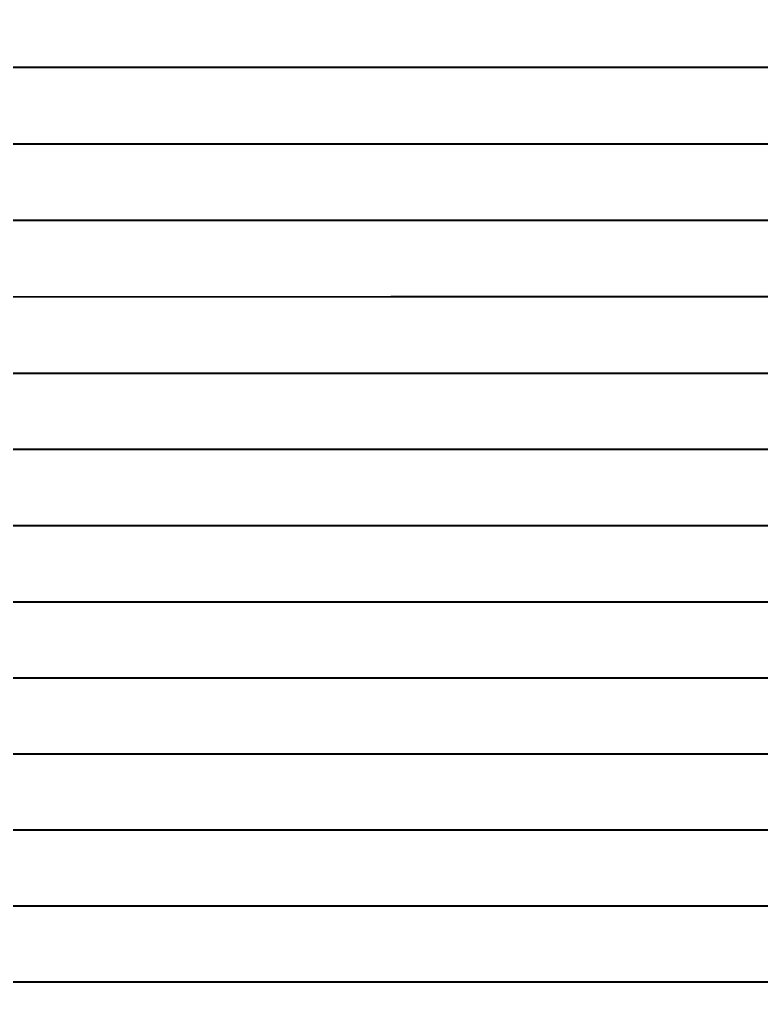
# Model space of a CAD drawing. Header units: inches. Extents: x -38100 to 38100, y 0 to 31750.
# Drawn here: x -37775.6 to -37451.3, y 5199 to 5631.2 of the extents above; entities that cross this region are included whole.
import ezdxf

# ---------------------------------------------------------------- set-up
doc = ezdxf.new("R2010")
doc.units = ezdxf.units.IN
doc.header["$LTSCALE"] = 65.185185
doc.header["$MEASUREMENT"] = 0
doc.layers.add('36', color=7, linetype='CONTINUOUS')
doc.layers.add('41', color=7, linetype='CONTINUOUS')

msp = doc.modelspace()

# ---------------------------------------------------------------- linework, layer by layer
at = {"layer": '36', "color": 7, "linetype": 'CONTINUOUS', "true_color": 0xa89b88}
for points in [[(-38100, 6350, -45720), (38100, 6350, -45720), (-38100, 0, -45720), (-38100, 6350, -45720)], [(38100, 6350, -45720), (38100, 0, -45720), (-38100, 0, -45720), (38100, 6350, -45720)]]:
    msp.add_3dface(points, dxfattribs=at)
at = {"layer": '41', "color": 7, "linetype": 'CONTINUOUS', "true_color": 0xa89b88}
for points in [[(38100, 5610.33, 45676.77), (38100, 5643.81, 45680.61), (-38100, 5610.33, 45676.77), (38100, 5610.33, 45676.77)], [(-38100, 5610.33, 45676.77), (38100, 5643.81, 45680.61), (-38100, 5643.81, 45680.61), (-38100, 5610.33, 45676.77)], [(38100, 5576.87, 45672.76), (38100, 5610.33, 45676.77), (-38100, 5576.87, 45672.76), (38100, 5576.87, 45672.76)], [(-38100, 5576.87, 45672.76), (38100, 5610.33, 45676.77), (-38100, 5610.33, 45676.77), (-38100, 5576.87, 45672.76)], [(38100, 5543.44, 45668.57), (38100, 5576.87, 45672.76), (-38100, 5543.44, 45668.57), (38100, 5543.44, 45668.57)], [(-38100, 5543.44, 45668.57), (38100, 5576.87, 45672.76), (-38100, 5576.87, 45672.76), (-38100, 5543.44, 45668.57)], [(38100, 5510.02, 45664.2), (38100, 5543.44, 45668.57), (-38100, 5510.02, 45664.2), (38100, 5510.02, 45664.2)], [(-38100, 5510.02, 45664.2), (38100, 5543.44, 45668.57), (-38100, 5543.44, 45668.57), (-38100, 5510.02, 45664.2)], [(38100, 5476.63, 45659.65), (38100, 5510.02, 45664.2), (-38100, 5476.63, 45659.65), (38100, 5476.63, 45659.65)], [(-38100, 5476.63, 45659.65), (38100, 5510.02, 45664.2), (-38100, 5510.02, 45664.2), (-38100, 5476.63, 45659.65)], [(38100, 5443.27, 45654.93), (38100, 5476.63, 45659.65), (-38100, 5443.27, 45654.93), (38100, 5443.27, 45654.93)], [(-38100, 5443.27, 45654.93), (38100, 5476.63, 45659.65), (-38100, 5476.63, 45659.65), (-38100, 5443.27, 45654.93)], [(38100, 5409.93, 45650.03), (38100, 5443.27, 45654.93), (-38100, 5409.93, 45650.03), (38100, 5409.93, 45650.03)], [(-38100, 5409.93, 45650.03), (38100, 5443.27, 45654.93), (-38100, 5443.27, 45654.93), (-38100, 5409.93, 45650.03)], [(38100, 5376.62, 45644.95), (38100, 5409.93, 45650.03), (-38100, 5376.62, 45644.95), (38100, 5376.62, 45644.95)], [(-38100, 5376.62, 45644.95), (38100, 5409.93, 45650.03), (-38100, 5409.93, 45650.03), (-38100, 5376.62, 45644.95)], [(38100, 5343.33, 45639.7), (38100, 5376.62, 45644.95), (-38100, 5343.33, 45639.7), (38100, 5343.33, 45639.7)], [(-38100, 5343.33, 45639.7), (38100, 5376.62, 45644.95), (-38100, 5376.62, 45644.95), (-38100, 5343.33, 45639.7)], [(38100, 5310.07, 45634.27), (38100, 5343.33, 45639.7), (-38100, 5310.07, 45634.27), (38100, 5310.07, 45634.27)], [(-38100, 5310.07, 45634.27), (38100, 5343.33, 45639.7), (-38100, 5343.33, 45639.7), (-38100, 5310.07, 45634.27)], [(38100, 5276.84, 45628.66), (38100, 5310.07, 45634.27), (-38100, 5276.84, 45628.66), (38100, 5276.84, 45628.66)], [(-38100, 5276.84, 45628.66), (38100, 5310.07, 45634.27), (-38100, 5310.07, 45634.27), (-38100, 5276.84, 45628.66)], [(38100, 5243.65, 45622.88), (38100, 5276.84, 45628.66), (-38100, 5243.65, 45622.88), (38100, 5243.65, 45622.88)], [(-38100, 5243.65, 45622.88), (38100, 5276.84, 45628.66), (-38100, 5276.84, 45628.66), (-38100, 5243.65, 45622.88)], [(38100, 5210.48, 45616.92), (38100, 5243.65, 45622.88), (-38100, 5210.48, 45616.92), (38100, 5210.48, 45616.92)], [(-38100, 5210.48, 45616.92), (38100, 5243.65, 45622.88), (-38100, 5243.65, 45622.88), (-38100, 5210.48, 45616.92)], [(38100, 5177.35, 45610.78), (38100, 5210.48, 45616.92), (-38100, 5177.35, 45610.78), (38100, 5177.35, 45610.78)], [(-38100, 5177.35, 45610.78), (38100, 5210.48, 45616.92), (-38100, 5210.48, 45616.92), (-38100, 5177.35, 45610.78)]]:
    msp.add_3dface(points, dxfattribs=at)

doc.saveas('drawing.dxf')
